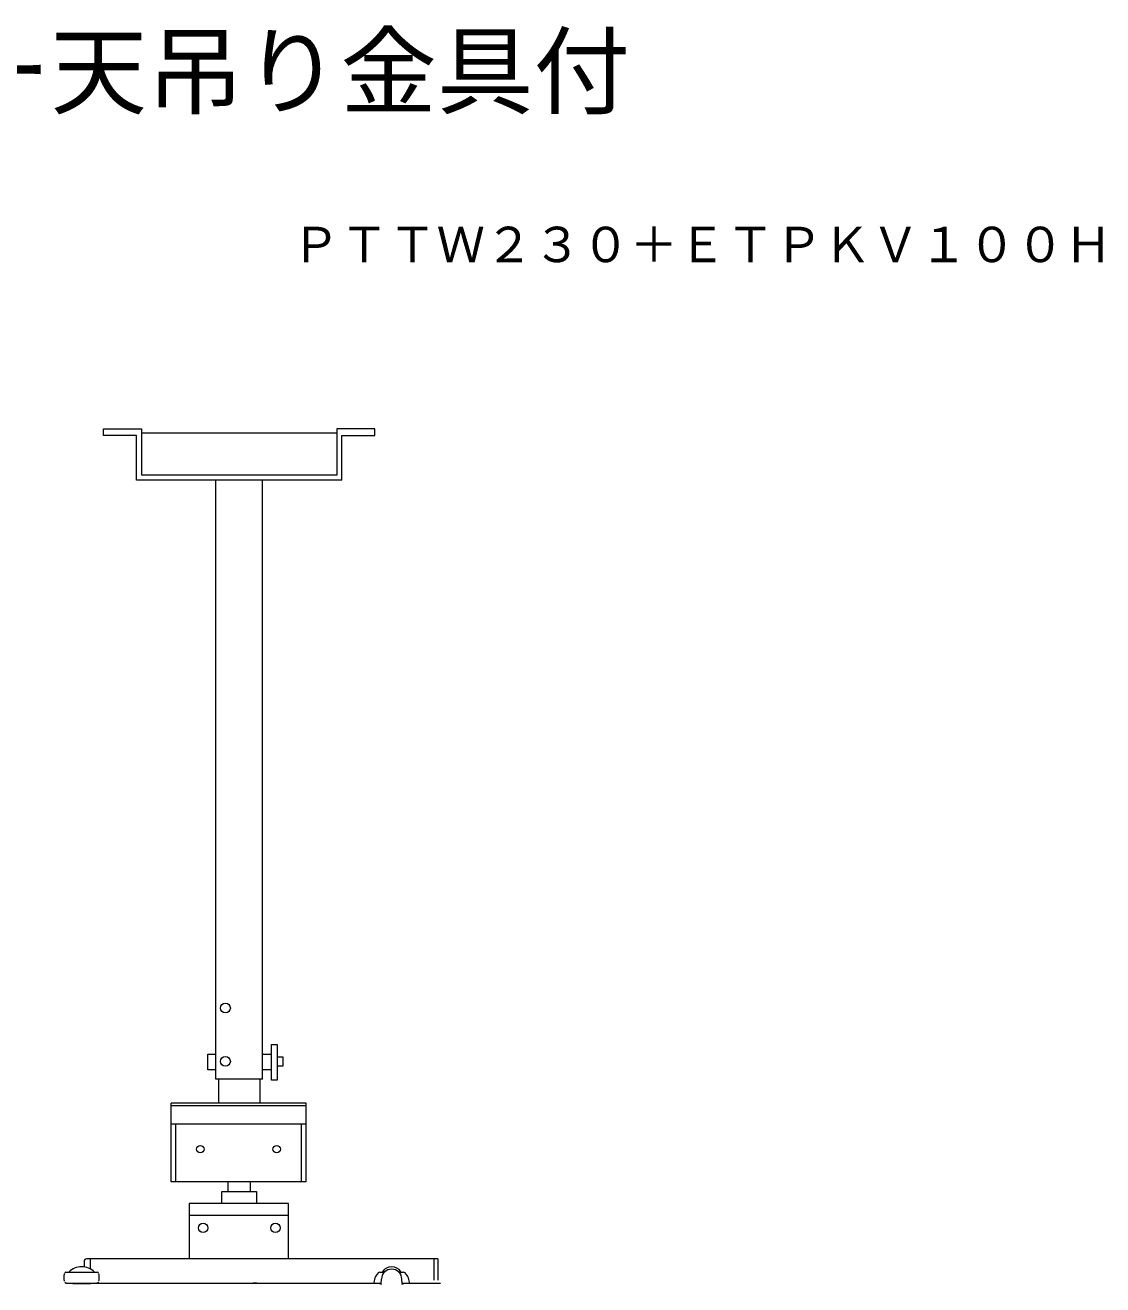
# Model space of a CAD drawing. Units: millimetres, scale not verified. Extents: x -62 to 63, y -57 to 57.
# Drawn here: x 11.5 to 56.1, y 4.6 to 56.7 of the extents above; entities that cross this region are included whole.
import ezdxf
from ezdxf.enums import TextEntityAlignment as Align

# ---------------------------------------------------------------- set-up
doc = ezdxf.new("R2010")
doc.units = ezdxf.units.MM
doc.header["$LTSCALE"] = 0.125
doc.layers.add('0-2_MOJI1', color=7, linetype='Continuous')
doc.layers.add('0-4_TOUROKU', color=7, linetype='Continuous')
doc.layers.add('0-3_GAIKEI', color=1, linetype='Continuous', lineweight=18)
doc.layers.add('0-7_S1', color=1, linetype='Continuous', lineweight=18)
doc.styles.add('ＭＳ ゴシック', font='')
doc.styles.get('ＭＳ ゴシック').set_extended_font_data('MS Gothic')

msp = doc.modelspace()

# ---------------------------------------------------------------- linework, layer by layer
at = {"layer": '0-3_GAIKEI'}
for p, q in [((13.1117, 4.786), (13.1117, 5.0113)), ((13.1846, 5.1169), (14.4843, 5.1169)), ((14.5573, 4.786), (14.5573, 5.0113)), ((26.187, 5.1183), (26.3769, 5.1183)), ((26.245, 4.6423), (26.2517, 4.8321)), ((26.2914, 5.1368), (26.2919, 5.1183)), ((26.3974, 5.1368), (26.2914, 5.1368)), ((26.9554, 5.1368), (27.0614, 5.1368)), ((26.9759, 5.1183), (27.1659, 5.1183)), ((27.0614, 5.1368), (27.0609, 5.1183)), ((27.1078, 4.6423), (27.1012, 4.8321)), ((13.1839, 4.6796), (13.8345, 4.6682)), ((13.4606, 4.6621), (13.4606, 4.6747)), ((13.4728, 4.6496), (13.8345, 4.6433)), ((13.6401, 4.6467), (13.6401, 4.6423)), ((13.8345, 4.6682), (14.4851, 4.6796)), ((13.8345, 4.6433), (14.1961, 4.6496)), ((14.0289, 4.6467), (14.0289, 4.6423)), ((14.2083, 4.6621), (14.2083, 4.6747)), ((21.0913, 4.6672), (20.9342, 4.6672)), ((20.9342, 4.6672), (20.9342, 4.6423)), ((20.9804, 4.6672), (20.9804, 4.6423)), ((21.0452, 4.6672), (21.0452, 4.6423)), ((21.0913, 4.6672), (21.0913, 4.6423)), ((26.1756, 4.6356), (26.1754, 4.6423)), ((26.2042, 4.6366), (26.1756, 4.6366)), ((27.1748, 4.6365), (27.1486, 4.6365)), ((27.1749, 4.6423), (27.1747, 4.6355))]:
    msp.add_line(p, q, dxfattribs=at)
at = {"layer": '0-3_GAIKEI', "color": 7}
for p, q in [((26.245, 4.6423), (13.1704, 4.6423)), ((28.6998, 4.6423), (27.1078, 4.6423))]:
    msp.add_line(p, q, dxfattribs=at)
at = {"layer": '0-3_GAIKEI'}
for centre, radius, start, end in [((13.8345, 4.5934), 0.7477, 44.53789, 135.46211), ((26.6764, 4.8173), 0.425, 2, 178), ((26.6764, 4.8812), 0.4622, 33.58502, 146.41498), ((13.1864, 5.0113), 0.0748, 143.1301, 180), ((13.1864, 4.786), 0.0748, 180, 216.8699), ((13.1846, 5.067), 0.0498, 90.00122, 168.9909), ((13.1848, 4.7294), 0.0498, 190.52149, 268.99753), ((14.4843, 5.067), 0.0498, 11.0091, 89.99878), ((14.4842, 4.7294), 0.0498, 271.00247, 349.47851), ((14.4825, 5.0113), 0.0748, 0, 36.8699), ((14.4825, 4.786), 0.0748, 323.1301, 0), ((26.6764, 4.5906), 0.75, 138.8514, 176.04657), ((26.187, 5.0183), 0.1, 90, 138.8514), ((27.1659, 5.0183), 0.1, 41.1486, 90), ((26.6764, 4.5906), 0.75, 3.95343, 41.1486), ((13.4731, 4.6621), 0.0125, 179.99993, 268.99581), ((14.1959, 4.6621), 0.0125, 271.00265, 0.00005), ((26.204, 4.5923), 0.05, 3, 90), ((27.1489, 4.5923), 0.05, 90, 177)]:
    msp.add_arc(centre, radius, start, end, dxfattribs=at)
at = {"layer": '0-7_S1'}
for p, q in [((16.1063, 37.8929), (16.1063, 39.7433)), ((16.3165, 40.0198), (16.3165, 38.103)), ((24.4079, 39.8419), (16.3165, 39.8419)), ((25.9791, 40.0198), (24.4079, 40.0198)), ((24.4079, 40.0198), (24.4079, 38.103)), ((24.6181, 39.7433), (25.9791, 39.7433)), ((24.6181, 37.8929), (24.6181, 39.7433)), ((25.9791, 39.7433), (25.9791, 40.0198)), ((24.4079, 38.103), (16.3165, 38.103)), ((24.6181, 37.8929), (16.1063, 37.8929)), ((19.4, 13.1001), (19.4, 37.9039)), ((21.3244, 13.1001), (21.3244, 37.9039)), ((19.0642, 14.1399), (19.4, 14.1399)), ((19.0642, 13.4956), (19.0642, 14.1399)), ((21.3244, 14.1399), (21.702, 14.1399)), ((21.702, 13.0709), (21.702, 14.5353)), ((21.702, 14.5353), (21.9365, 14.5353)), ((21.9365, 14.5353), (21.9365, 13.0709)), ((21.9511, 14.0374), (22.1709, 14.0374)), ((22.1709, 13.642), (21.9511, 13.642)), ((22.1709, 14.0374), (22.1709, 13.642)), ((19.4, 13.4956), (19.0642, 13.4956)), ((21.3244, 13.1001), (19.4, 13.1001)), ((19.506, 13.1001), (19.506, 12.1183)), ((21.2184, 13.1001), (21.2184, 12.1183)), ((21.702, 13.4956), (21.3244, 13.4956)), ((21.9365, 13.0709), (21.702, 13.0709)), ((23.1285, 12.1183), (17.5488, 12.1183)), ((17.5488, 8.8548), (17.5488, 12.1183)), ((23.1285, 11.9972), (17.5488, 11.9972)), ((23.1285, 8.8548), (23.1285, 12.1183)), ((23.1285, 11.2465), (17.5488, 11.2465)), ((17.7306, 8.8548), (17.7306, 11.2465)), ((22.9467, 8.8548), (22.9467, 11.2465)), ((23.1285, 8.8548), (17.5488, 8.8548)), ((19.9035, 8.4583), (19.9035, 8.8548)), ((20.8249, 8.4583), (20.8249, 8.8548)), ((22.399, 7.4608), (18.2911, 7.4608)), ((13.9386, 5.5711), (13.9386, 5.3339)), ((28.5848, 5.6635), (14.0309, 5.6635)), ((14.1868, 5.6635), (14.1868, 5.253)), ((28.4289, 5.6635), (28.4289, 4.792)), ((28.5848, 5.6635), (28.5848, 4.792))]:
    msp.add_line(p, q, dxfattribs=at)
for points in [[(16.1063, 39.7433), (14.7453, 39.7433), (14.7453, 40.0198), (16.3165, 40.0198)], [(19.6476, 7.9596), (19.6476, 8.4583), (21.0809, 8.4583), (21.0809, 7.9596)], [(22.399, 5.6635), (22.399, 7.9596), (18.2911, 7.9596), (18.2911, 5.6635)]]:
    msp.add_lwpolyline(points, dxfattribs=at)
for centre, radius in [((19.7916, 16.0512), 0.2037), ((19.7916, 13.8415), 0.2037), ((18.7518, 10.2104), 0.1536), ((21.9127, 10.2104), 0.1536), ((18.867, 6.9492), 0.192), ((21.8615, 6.9492), 0.192)]:
    msp.add_circle(centre, radius, dxfattribs=at)
msp.add_arc((14.0309, 5.5711), 0.0923, 90, 180, dxfattribs=at)

# ---------------------------------------------------------------- texts
at = {"layer": '0-2_MOJI1', "style": 'ＭＳ ゴシック'}
msp.add_text('短焦点液晶プロジェクター天吊り金具付', height=2.933, dxfattribs=at).set_placement((-35.4606, 52.4827), align=Align.BOTTOM_LEFT)
at = {"layer": '0-4_TOUROKU', "style": 'ＭＳ ゴシック'}
msp.add_text('ＰＴＴＷ２３０＋ＥＴＰＫＶ１００Ｈ', height=1.466, dxfattribs=at).set_placement((22.5394, 46.4827), align=Align.BOTTOM_LEFT)

doc.saveas('drawing.dxf')
